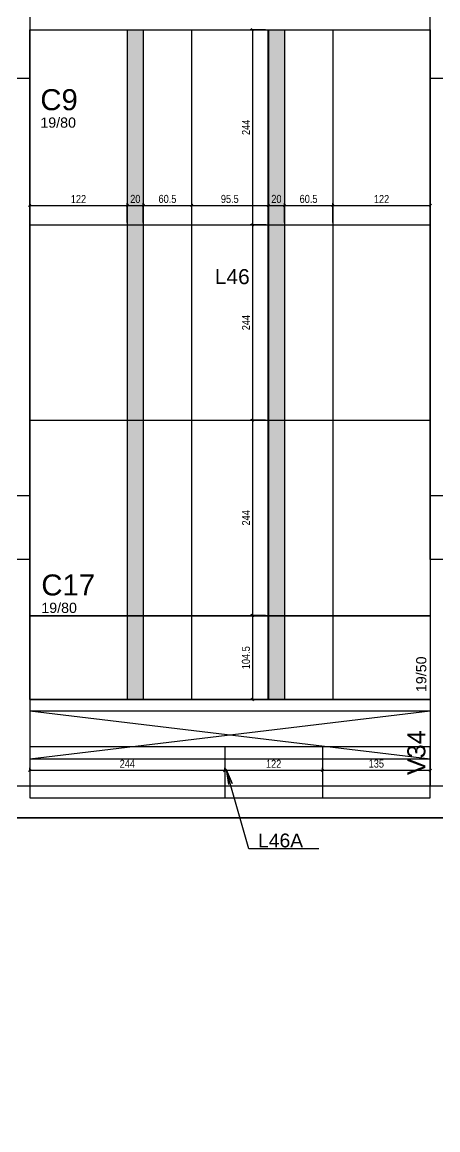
# Model space of a CAD drawing. Extents: x -9338 to -2786, y 930 to 5130.
# Drawn here: x -8457 to -7937, y 2336 to 3720 of the extents above; entities that cross this region are included whole.
import ezdxf

# ---------------------------------------------------------------- set-up
doc = ezdxf.new("R2010")
doc.units = 0
for name, color, linetype in [('1', 3, 'Continuous'), ('212', 3, 'Continuous'), ('213', 3, 'Continuous'), ('220', 5, 'Continuous'), ('221', 1, 'Continuous'), ('222', 6, 'Continuous'), ('226', 4, 'Continuous'), ('233', 6, 'Continuous'), ('249', 1, 'Continuous'), ('COTA', 2, 'Continuous'), ('Hachura', 7, 'Continuous'), ('Painéis', 200, 'Continuous')]:
    doc.layers.add(name, color=color, linetype=linetype)
doc.styles.add('COTA TECNICA-50', font='techl___.ttf', dxfattribs={"height": 10})
doc.styles.get("Standard").update_dxf_attribs({"font": 'arial.ttf'})
doc.dimstyles.new('COTA PAINEL-50', dxfattribs={"dimtxt": 10, "dimasz": 3, "dimexe": 3, "dimexo": 3, "dimgap": 3, "dimtad": 1, "dimdec": 1, "dimzin": 9, "dimdsep": 46, "dimtxsty": 'COTA TECNICA-50', "dimblk1": 'OBLIQUE', "dimblk2": 'OBLIQUE', "dimsah": 1, "dimcen": 0.9, "dimclrd": 4, "dimclre": 4, "dimclrt": 240, "dimadec": 1, "dimazin": 3, "dimtfac": 1, "dimtdec": 1, "dimtmove": 0, "dimatfit": 3, "dimfxl": 1, "dimtolj": 1, "dimtzin": 12, "dimarcsym": 0})

# ---------------------------------------------------------------- blocks, each defined once
blk = doc.blocks.new('_Oblique')
at = {"color": 0, "linetype": 'ByBlock', "lineweight": -2}
blk.add_line((-0.5, -0.5), (0.5, 0.5), dxfattribs=at)
blk = doc.blocks.new('*D44')
at = {"layer": 'COTA', "color": 4, "lineweight": -2, "transparency": 16777216}
for p, q in [((-8447.6, 3469.5), (-8447.6, 3493.9)), ((-8447.6, 3490.9), (-8325.5, 3490.9)), ((-8325.5, 3469.5), (-8325.5, 3493.9))]:
    blk.add_line(p, q, dxfattribs=at)
at = {"layer": 'Defpoints', "color": 0, "transparency": 16777216}
for p in [(-8325.5, 3490.9), (-8447.6, 3466.5), (-8325.5, 3466.5)]:
    blk.add_point(p, dxfattribs=at)
at = {"layer": 'COTA', "color": 4, "lineweight": -2, "transparency": 16777216, "xscale": 3, "yscale": 3, "zscale": 3, "rotation": 180}
blk.add_blockref('_Oblique', (-8447.6, 3490.9), dxfattribs=at)
at = {"layer": 'COTA', "color": 4, "lineweight": -2, "transparency": 16777216, "xscale": 3, "yscale": 3, "zscale": 3}
blk.add_blockref('_Oblique', (-8325.5, 3490.9), dxfattribs=at)
at = {"layer": 'COTA', "color": 240, "transparency": 16777216, "insert": (-8386.6, 3498.9), "char_height": 10, "attachment_point": 5, "style": 'COTA TECNICA-50'}
blk.add_mtext('\\A1;122', dxfattribs=at)
blk = doc.blocks.new('*D45')
at = {"layer": 'COTA', "color": 4, "lineweight": -2, "transparency": 16777216}
for p, q in [((-8245, 3469.5), (-8245, 3493.9)), ((-8245, 3490.9), (-8149.5, 3490.9)), ((-8149.5, 3469.5), (-8149.5, 3493.9))]:
    blk.add_line(p, q, dxfattribs=at)
at = {"layer": 'Defpoints', "color": 0, "transparency": 16777216}
for p in [(-8149.5, 3490.9), (-8245, 3466.5), (-8149.5, 3466.5)]:
    blk.add_point(p, dxfattribs=at)
at = {"layer": 'COTA', "color": 4, "lineweight": -2, "transparency": 16777216, "xscale": 3, "yscale": 3, "zscale": 3, "rotation": 180}
blk.add_blockref('_Oblique', (-8245, 3490.9), dxfattribs=at)
at = {"layer": 'COTA', "color": 4, "lineweight": -2, "transparency": 16777216, "xscale": 3, "yscale": 3, "zscale": 3}
blk.add_blockref('_Oblique', (-8149.5, 3490.9), dxfattribs=at)
at = {"layer": 'COTA', "color": 240, "transparency": 16777216, "insert": (-8197.3, 3499), "char_height": 10, "attachment_point": 5, "style": 'COTA TECNICA-50'}
blk.add_mtext('\\A1;95.5', dxfattribs=at)
blk = doc.blocks.new('*D46')
at = {"layer": 'COTA', "color": 4, "lineweight": -2, "transparency": 16777216}
for p, q in [((-8149, 3469.5), (-8149, 3493.9)), ((-8149, 3490.9), (-8129, 3490.9)), ((-8129, 3469.5), (-8129, 3493.9))]:
    blk.add_line(p, q, dxfattribs=at)
at = {"layer": 'Defpoints', "color": 0, "transparency": 16777216}
for p in [(-8129, 3490.9), (-8149, 3466.5), (-8129, 3466.5)]:
    blk.add_point(p, dxfattribs=at)
at = {"layer": 'COTA', "color": 4, "lineweight": -2, "transparency": 16777216, "xscale": 3, "yscale": 3, "zscale": 3, "rotation": 180}
blk.add_blockref('_Oblique', (-8149, 3490.9), dxfattribs=at)
at = {"layer": 'COTA', "color": 4, "lineweight": -2, "transparency": 16777216, "xscale": 3, "yscale": 3, "zscale": 3}
blk.add_blockref('_Oblique', (-8129, 3490.9), dxfattribs=at)
at = {"layer": 'COTA', "color": 240, "transparency": 16777216, "insert": (-8139, 3499), "char_height": 10, "attachment_point": 5, "style": 'COTA TECNICA-50'}
blk.add_mtext('\\A1;20', dxfattribs=at)
blk = doc.blocks.new('*D47')
at = {"layer": 'COTA', "color": 4, "lineweight": -2, "transparency": 16777216}
for p, q in [((-8129, 3469.5), (-8129, 3493.9)), ((-8129, 3490.9), (-8068.5, 3490.9)), ((-8068.5, 3469.5), (-8068.5, 3493.9))]:
    blk.add_line(p, q, dxfattribs=at)
at = {"layer": 'Defpoints', "color": 0, "transparency": 16777216}
for p in [(-8068.5, 3490.9), (-8129, 3466.5), (-8068.5, 3466.5)]:
    blk.add_point(p, dxfattribs=at)
at = {"layer": 'COTA', "color": 4, "lineweight": -2, "transparency": 16777216, "xscale": 3, "yscale": 3, "zscale": 3, "rotation": 180}
blk.add_blockref('_Oblique', (-8129, 3490.9), dxfattribs=at)
at = {"layer": 'COTA', "color": 4, "lineweight": -2, "transparency": 16777216, "xscale": 3, "yscale": 3, "zscale": 3}
blk.add_blockref('_Oblique', (-8068.5, 3490.9), dxfattribs=at)
at = {"layer": 'COTA', "color": 240, "transparency": 16777216, "insert": (-8098.8, 3499), "char_height": 10, "attachment_point": 5, "style": 'COTA TECNICA-50'}
blk.add_mtext('\\A1;60.5', dxfattribs=at)
blk = doc.blocks.new('*D48')
at = {"layer": 'COTA', "color": 4, "lineweight": -2, "transparency": 16777216}
for p, q in [((-8068.5, 3469.5), (-8068.5, 3493.9)), ((-8068.5, 3490.9), (-7946.5, 3490.9)), ((-7946.5, 3469.5), (-7946.5, 3493.9))]:
    blk.add_line(p, q, dxfattribs=at)
at = {"layer": 'Defpoints', "color": 0, "transparency": 16777216}
for p in [(-7946.5, 3490.9), (-8068.5, 3466.5), (-7946.5, 3466.5)]:
    blk.add_point(p, dxfattribs=at)
at = {"layer": 'COTA', "color": 4, "lineweight": -2, "transparency": 16777216, "xscale": 3, "yscale": 3, "zscale": 3, "rotation": 180}
blk.add_blockref('_Oblique', (-8068.5, 3490.9), dxfattribs=at)
at = {"layer": 'COTA', "color": 4, "lineweight": -2, "transparency": 16777216, "xscale": 3, "yscale": 3, "zscale": 3}
blk.add_blockref('_Oblique', (-7946.5, 3490.9), dxfattribs=at)
at = {"layer": 'COTA', "color": 240, "transparency": 16777216, "insert": (-8007.5, 3498.9), "char_height": 10, "attachment_point": 5, "style": 'COTA TECNICA-50'}
blk.add_mtext('\\A1;122', dxfattribs=at)
blk = doc.blocks.new('*D139')
at = {"layer": 'COTA', "color": 4, "lineweight": -2, "transparency": 16777216}
for p, q in [((-8447.5, 2785.5), (-8447.5, 2788.1)), ((-8447.5, 2785.1), (-8203.5, 2785.1)), ((-8203.5, 2785.5), (-8203.5, 2788.1))]:
    blk.add_line(p, q, dxfattribs=at)
at = {"layer": 'Defpoints', "color": 0, "transparency": 16777216}
for p in [(-8203.5, 2785.1), (-8447.5, 2782.5), (-8203.5, 2782.5)]:
    blk.add_point(p, dxfattribs=at)
at = {"layer": 'COTA', "color": 4, "lineweight": -2, "transparency": 16777216, "xscale": 3, "yscale": 3, "zscale": 3, "rotation": 180}
blk.add_blockref('_Oblique', (-8447.5, 2785.1), dxfattribs=at)
at = {"layer": 'COTA', "color": 4, "lineweight": -2, "transparency": 16777216, "xscale": 3, "yscale": 3, "zscale": 3}
blk.add_blockref('_Oblique', (-8203.5, 2785.1), dxfattribs=at)
at = {"layer": 'COTA', "color": 240, "transparency": 16777216, "insert": (-8325.5, 2793.1), "char_height": 10, "attachment_point": 5, "style": 'COTA TECNICA-50'}
blk.add_mtext('\\A1;244', dxfattribs=at)
blk = doc.blocks.new('*D140')
at = {"layer": 'COTA', "color": 4, "lineweight": -2, "transparency": 16777216}
for p, q in [((-8203.5, 2785.5), (-8203.5, 2788.1)), ((-8203.5, 2785.1), (-8081.5, 2785.1)), ((-8081.5, 2785.5), (-8081.5, 2788.1))]:
    blk.add_line(p, q, dxfattribs=at)
at = {"layer": 'Defpoints', "color": 0, "transparency": 16777216}
for p in [(-8081.5, 2785.1), (-8203.5, 2782.5), (-8081.5, 2782.5)]:
    blk.add_point(p, dxfattribs=at)
at = {"layer": 'COTA', "color": 4, "lineweight": -2, "transparency": 16777216, "xscale": 3, "yscale": 3, "zscale": 3, "rotation": 180}
blk.add_blockref('_Oblique', (-8203.5, 2785.1), dxfattribs=at)
at = {"layer": 'COTA', "color": 4, "lineweight": -2, "transparency": 16777216, "xscale": 3, "yscale": 3, "zscale": 3}
blk.add_blockref('_Oblique', (-8081.5, 2785.1), dxfattribs=at)
at = {"layer": 'COTA', "color": 240, "transparency": 16777216, "insert": (-8142.5, 2793.1), "char_height": 10, "attachment_point": 5, "style": 'COTA TECNICA-50'}
blk.add_mtext('\\A1;122', dxfattribs=at)
blk = doc.blocks.new('*D141')
at = {"layer": 'COTA', "color": 4, "lineweight": -2, "transparency": 16777216}
for p, q in [((-8081.5, 2785.5), (-8081.5, 2788.1)), ((-8081.5, 2785.1), (-7946.5, 2785.1)), ((-7946.5, 2785.5), (-7946.5, 2788.1))]:
    blk.add_line(p, q, dxfattribs=at)
at = {"layer": 'Defpoints', "color": 0, "transparency": 16777216}
for p in [(-7946.5, 2785.1), (-8081.5, 2782.5), (-7946.5, 2782.5)]:
    blk.add_point(p, dxfattribs=at)
at = {"layer": 'COTA', "color": 4, "lineweight": -2, "transparency": 16777216, "xscale": 3, "yscale": 3, "zscale": 3, "rotation": 180}
blk.add_blockref('_Oblique', (-8081.5, 2785.1), dxfattribs=at)
at = {"layer": 'COTA', "color": 4, "lineweight": -2, "transparency": 16777216, "xscale": 3, "yscale": 3, "zscale": 3}
blk.add_blockref('_Oblique', (-7946.5, 2785.1), dxfattribs=at)
at = {"layer": 'COTA', "color": 240, "transparency": 16777216, "insert": (-8014, 2793.3), "char_height": 10, "attachment_point": 5, "style": 'COTA TECNICA-50'}
blk.add_mtext('\\A1;135', dxfattribs=at)
blk = doc.blocks.new('*D146')
at = {"layer": 'COTA', "color": 4, "lineweight": -2, "transparency": 16777216}
for p, q in [((-8305.5, 3469.5), (-8305.5, 3493.9)), ((-8305.5, 3490.9), (-8245, 3490.9)), ((-8245, 3469.5), (-8245, 3493.9))]:
    blk.add_line(p, q, dxfattribs=at)
at = {"layer": 'Defpoints', "color": 0, "transparency": 16777216}
for p in [(-8245, 3490.9), (-8305.5, 3466.5), (-8245, 3466.5)]:
    blk.add_point(p, dxfattribs=at)
at = {"layer": 'COTA', "color": 4, "lineweight": -2, "transparency": 16777216, "xscale": 3, "yscale": 3, "zscale": 3, "rotation": 180}
blk.add_blockref('_Oblique', (-8305.5, 3490.9), dxfattribs=at)
at = {"layer": 'COTA', "color": 4, "lineweight": -2, "transparency": 16777216, "xscale": 3, "yscale": 3, "zscale": 3}
blk.add_blockref('_Oblique', (-8245, 3490.9), dxfattribs=at)
at = {"layer": 'COTA', "color": 240, "transparency": 16777216, "insert": (-8275.3, 3499), "char_height": 10, "attachment_point": 5, "style": 'COTA TECNICA-50'}
blk.add_mtext('\\A1;60.5', dxfattribs=at)
blk = doc.blocks.new('*D147')
at = {"layer": 'COTA', "color": 4, "lineweight": -2, "transparency": 16777216}
for p, q in [((-8325.5, 3469.5), (-8325.5, 3493.9)), ((-8325.5, 3490.9), (-8305.5, 3490.9)), ((-8305.5, 3469.5), (-8305.5, 3493.9))]:
    blk.add_line(p, q, dxfattribs=at)
at = {"layer": 'Defpoints', "color": 0, "transparency": 16777216}
for p in [(-8305.5, 3490.9), (-8325.5, 3466.5), (-8305.5, 3466.5)]:
    blk.add_point(p, dxfattribs=at)
at = {"layer": 'COTA', "color": 4, "lineweight": -2, "transparency": 16777216, "xscale": 3, "yscale": 3, "zscale": 3, "rotation": 180}
blk.add_blockref('_Oblique', (-8325.5, 3490.9), dxfattribs=at)
at = {"layer": 'COTA', "color": 4, "lineweight": -2, "transparency": 16777216, "xscale": 3, "yscale": 3, "zscale": 3}
blk.add_blockref('_Oblique', (-8305.5, 3490.9), dxfattribs=at)
at = {"layer": 'COTA', "color": 240, "transparency": 16777216, "insert": (-8315.5, 3499), "char_height": 10, "attachment_point": 5, "style": 'COTA TECNICA-50'}
blk.add_mtext('\\A1;20', dxfattribs=at)
blk = doc.blocks.new('*D150')
at = {"layer": 'COTA', "color": 4, "lineweight": -2, "transparency": 16777216}
for p, q in [((-8152.5, 3710.5), (-8172, 3710.5)), ((-8169, 3710.5), (-8169, 3466.5)), ((-8152, 3466.5), (-8172, 3466.5))]:
    blk.add_line(p, q, dxfattribs=at)
at = {"layer": 'Defpoints', "color": 0, "transparency": 16777216}
for p in [(-8149.5, 3710.5), (-8169, 3466.5), (-8149, 3466.5)]:
    blk.add_point(p, dxfattribs=at)
at = {"layer": 'COTA', "color": 4, "lineweight": -2, "transparency": 16777216, "xscale": 3, "yscale": 3, "zscale": 3}
for p, rotation in [((-8169, 3710.5), 90), ((-8169, 3466.5), 270)]:
    blk.add_blockref('_Oblique', p, dxfattribs=dict(at, rotation=rotation))
at = {"layer": 'COTA', "color": 240, "transparency": 16777216, "insert": (-8177, 3588.5), "char_height": 10, "attachment_point": 5, "rotation": 90, "style": 'COTA TECNICA-50'}
blk.add_mtext('\\A1;244', dxfattribs=at)
blk = doc.blocks.new('*D151')
at = {"layer": 'COTA', "color": 4, "lineweight": -2, "transparency": 16777216}
for p, q in [((-8152.5, 3466.5), (-8172, 3466.5)), ((-8169, 3466.5), (-8169, 3222.5)), ((-8152.5, 3222.5), (-8172, 3222.5))]:
    blk.add_line(p, q, dxfattribs=at)
at = {"layer": 'Defpoints', "color": 0, "transparency": 16777216}
for p in [(-8149.5, 3466.5), (-8169, 3222.5), (-8149.5, 3222.5)]:
    blk.add_point(p, dxfattribs=at)
at = {"layer": 'COTA', "color": 4, "lineweight": -2, "transparency": 16777216, "xscale": 3, "yscale": 3, "zscale": 3}
for p, rotation in [((-8169, 3466.5), 90), ((-8169, 3222.5), 270)]:
    blk.add_blockref('_Oblique', p, dxfattribs=dict(at, rotation=rotation))
at = {"layer": 'COTA', "color": 240, "transparency": 16777216, "insert": (-8177, 3344.5), "char_height": 10, "attachment_point": 5, "rotation": 90, "style": 'COTA TECNICA-50'}
blk.add_mtext('\\A1;244', dxfattribs=at)
blk = doc.blocks.new('*D152')
at = {"layer": 'COTA', "color": 4, "lineweight": -2, "transparency": 16777216}
for p, q in [((-8152.5, 3222.5), (-8172, 3222.5)), ((-8169, 3222.5), (-8169, 2978.5)), ((-8152.5, 2978.5), (-8172, 2978.5))]:
    blk.add_line(p, q, dxfattribs=at)
at = {"layer": 'Defpoints', "color": 0, "transparency": 16777216}
for p in [(-8149.5, 3222.5), (-8169, 2978.5), (-8149.5, 2978.5)]:
    blk.add_point(p, dxfattribs=at)
at = {"layer": 'COTA', "color": 4, "lineweight": -2, "transparency": 16777216, "xscale": 3, "yscale": 3, "zscale": 3}
for p, rotation in [((-8169, 3222.5), 90), ((-8169, 2978.5), 270)]:
    blk.add_blockref('_Oblique', p, dxfattribs=dict(at, rotation=rotation))
at = {"layer": 'COTA', "color": 240, "transparency": 16777216, "insert": (-8177, 3100.5), "char_height": 10, "attachment_point": 5, "rotation": 90, "style": 'COTA TECNICA-50'}
blk.add_mtext('\\A1;244', dxfattribs=at)
blk = doc.blocks.new('*D153')
at = {"layer": 'COTA', "color": 4, "lineweight": -2, "transparency": 16777216}
for p, q in [((-8152.5, 2978), (-8172, 2978)), ((-8169, 2978), (-8169, 2873.5)), ((-8152.5, 2873.5), (-8172, 2873.5))]:
    blk.add_line(p, q, dxfattribs=at)
at = {"layer": 'Defpoints', "color": 0, "transparency": 16777216}
for p in [(-8149.5, 2978), (-8169, 2873.5), (-8149.5, 2873.5)]:
    blk.add_point(p, dxfattribs=at)
at = {"layer": 'COTA', "color": 4, "lineweight": -2, "transparency": 16777216, "xscale": 3, "yscale": 3, "zscale": 3}
for p, rotation in [((-8169, 2978), 90), ((-8169, 2873.5), 270)]:
    blk.add_blockref('_Oblique', p, dxfattribs=dict(at, rotation=rotation))
at = {"layer": 'COTA', "color": 240, "transparency": 16777216, "insert": (-8177.1, 2925.7), "char_height": 10, "attachment_point": 5, "rotation": 90, "style": 'COTA TECNICA-50'}
blk.add_mtext('\\A1;104.5', dxfattribs=at)

msp = doc.modelspace()

# ---------------------------------------------------------------- hatches: boundary and pattern name
at = {"layer": 'Hachura', "true_color": 0x939598}
h = msp.add_hatch(color=252, dxfattribs=at)
h.dxf.hatch_style = 1
h.paths.add_polyline_path([(-8305.55, 3710.48), (-8325.55, 3710.48), (-8325.55, 3466.48), (-8305.55, 3466.48)])
h.paths.add_polyline_path([(-8129.05, 3710.48), (-8149.05, 3710.48), (-8149.05, 3466.48), (-8129.05, 3466.48)])
h.paths.add_polyline_path([(-8129.05, 3466.48), (-8149.05, 3466.48), (-8149.05, 2873.48), (-8129.05, 2873.48)])
h.paths.add_polyline_path([(-8305.55, 3466.48), (-8325.55, 3466.48), (-8325.55, 2873.48), (-8305.55, 2873.48)])

# ---------------------------------------------------------------- linework, layer by layer
at = {"layer": '1'}
for p, q in [((-8447.58, 3710.48), (-7946.55, 3710.48)), ((-8447.55, 3649.48), (-8447.55, 3128.48)), ((-7946.55, 3128.48), (-7946.55, 3649.48)), ((-8447.55, 3048.48), (-8447.55, 2765.44)), ((-7946.55, 3048.48), (-7946.55, 2765.44)), ((-8447.55, 2873.48), (-7946.55, 2873.48)), ((-8447.55, 2859.48), (-7946.55, 2859.48)), ((-8447.55, 2799.48), (-7946.55, 2799.48))]:
    msp.add_line(p, q, dxfattribs=at)
at = {"layer": '220'}
for p, q in [((-8990.81, 2765.44), (-5526.03, 2765.44)), ((-9034.7, 2725.44), (-5526.03, 2725.44))]:
    msp.add_line(p, q, dxfattribs=at)
for points in [[(-4250.02, 2746.44), (-4395.06, 2746.44), (-4395.03, 2057.44), (-4666.03, 2057.44), (-4666.03, 1457.44), (-5431.03, 1457.44), (-5431.03, 2305.44), (-5566.03, 2305.44), (-5566.03, 2725.44), (-9034.7, 2725.44), (-9039.21, 4385.87)], [(-8999.21, 4385.98), (-8994.81, 2765.44), (-5526.03, 2765.44), (-5526.03, 2345.44), (-5391.03, 2345.44), (-5391.03, 1497.44), (-5281.82, 1497.44)]]:
    msp.add_lwpolyline(points, dxfattribs=at)
at = {"layer": '221'}
for p, q in [((-8447.55, 2859.48), (-7946.55, 2799.48)), ((-8447.55, 2799.48), (-7946.55, 2859.48))]:
    msp.add_line(p, q, dxfattribs=at)
at = {"layer": '222'}
for points in [[(-8466.55, 3649.48), (-8466.55, 3729.48), (-8447.55, 3729.48), (-8447.55, 3649.48), (-8466.55, 3649.48)], [(-7946.55, 3649.48), (-7946.55, 3729.48), (-7927.55, 3729.48), (-7927.55, 3649.48), (-7946.55, 3649.48)], [(-8466.55, 3048.48), (-8466.55, 3128.48), (-8447.55, 3128.48), (-8447.55, 3048.48), (-8466.55, 3048.48)], [(-7946.55, 3048.48), (-7946.55, 3128.48), (-7927.55, 3128.48), (-7927.55, 3048.48), (-7946.55, 3048.48)]]:
    msp.add_lwpolyline(points, dxfattribs=at)
at = {"layer": '249'}
msp.add_lwpolyline([(-8085.89, 2686.68), (-8173.56, 2686.68), (-8201.81, 2785.9), (-8194.37, 2768.7), (-8201.81, 2785.9), (-8199.08, 2767.36)], dxfattribs=at)
at = {"layer": 'Painéis'}
for p, q in [((-8447.55, 3710.48), (-8447.55, 2873.48)), ((-8325.55, 3710.48), (-8325.55, 2873.48)), ((-8305.55, 3710.48), (-8305.55, 2873.48)), ((-8245.05, 3710.48), (-8245.05, 2873.48)), ((-8149.55, 3710.48), (-8149.55, 2873.48)), ((-8149.05, 3710.48), (-8149.05, 2873.48)), ((-8129.05, 3710.48), (-8129.05, 2873.48)), ((-8068.55, 3710.48), (-8068.55, 2873.48)), ((-8447.58, 3466.48), (-7946.55, 3466.48)), ((-8447.58, 3222.48), (-7946.55, 3222.48)), ((-8447.58, 2978.48), (-7946.55, 2978.48)), ((-8447.58, 2977.98), (-7946.55, 2977.98)), ((-8203.55, 2814.48), (-8203.55, 2750.44)), ((-8081.55, 2814.48), (-8081.55, 2750.94))]:
    msp.add_line(p, q, dxfattribs=at)
for points in [[(-8447.55, 3710.48), (-7946.55, 3710.48), (-7946.55, 2873.48), (-8447.55, 2873.48)], [(-8447.55, 2750.44), (-7946.55, 2750.44), (-7946.55, 2814.48), (-8447.55, 2814.48)]]:
    msp.add_lwpolyline(points, close=True, dxfattribs=at)

# ---------------------------------------------------------------- texts
at = {"layer": '212'}
msp.add_text('19/50', height=12.75, rotation=90, dxfattribs=at).set_placement((-7951.45, 2882.71))
at = {"layer": '213'}
for p in [(-8434.28, 3588.07), (-8433.07, 2981.63)]:
    msp.add_text('19/80', height=12.75, dxfattribs=at).set_placement(p)
at = {"layer": '220'}
for s, p in [('C9', (-8434.28, 3609.94)), ('C17', (-8433.07, 3003.49))]:
    msp.add_text(s, height=26.25, dxfattribs=at).set_placement(p)
at = {"layer": '226'}
for s, height, p in [('L46', 18.75, (-8216.09, 3392.55)), ('L46A', 17.25, (-8161.92, 2688.66))]:
    msp.add_text(s, height=height, dxfattribs=at).set_placement(p)
at = {"layer": '233'}
msp.add_text('V34', height=22.5, rotation=90, dxfattribs=at).set_placement((-7952.72, 2779.01))

# ---------------------------------------------------------------- dimensions: what is measured, and where the dimension line sits
at = {"layer": 'COTA', "color": 252, "true_color": 0x939598}
for base, p1, p2, picture, middle in [((-8168.96, 3466.48), (-8149.55, 3710.48), (-8149.05, 3466.48), '*D150', (-8177.04, 3588.48)), ((-8168.96, 3222.48), (-8149.55, 3466.48), (-8149.55, 3222.48), '*D151', (-8177.04, 3344.48)), ((-8168.96, 2978.48), (-8149.55, 3222.48), (-8149.55, 2978.48), '*D152', (-8177.04, 3100.48)), ((-8168.96, 2873.48), (-8149.55, 2977.98), (-8149.55, 2873.48), '*D153', (-8177.07, 2925.73))]:
    dim = msp.add_linear_dim(base=base, p1=p1, p2=p2, angle=90, dimstyle='COTA PAINEL-50', dxfattribs=at)
    dim.commit()
    dim.dimension.update_dxf_attribs({"geometry": picture, "text_midpoint": middle})
at = {"layer": 'COTA'}
for base, p1, p2, picture, middle in [((-8325.55, 3490.87), (-8447.58, 3466.48), (-8325.55, 3466.48), '*D44', (-8386.56, 3498.93)), ((-8149.55, 3490.87), (-8245.05, 3466.48), (-8149.55, 3466.48), '*D45', (-8197.3, 3499.01)), ((-8068.55, 3490.87), (-8129.05, 3466.48), (-8068.55, 3466.48), '*D47', (-8098.8, 3498.98)), ((-7946.55, 3490.87), (-8068.55, 3466.48), (-7946.55, 3466.48), '*D48', (-8007.55, 3498.93)), ((-8203.55, 2785.07), (-8447.55, 2782.46), (-8203.55, 2782.46), '*D139', (-8325.55, 2793.15)), ((-8081.55, 2785.07), (-8203.55, 2782.46), (-8081.55, 2782.46), '*D140', (-8142.55, 2793.13)), ((-7946.55, 2785.07), (-8081.55, 2782.46), (-7946.55, 2782.46), '*D141', (-8014.05, 2793.29))]:
    dim = msp.add_linear_dim(base=base, p1=p1, p2=p2, dimstyle='COTA PAINEL-50', dxfattribs=at)
    dim.commit()
    dim.dimension.update_dxf_attribs({"geometry": picture, "text_midpoint": middle})
at = {"layer": 'COTA', "color": 252, "true_color": 0x939598}
dim = msp.add_linear_dim(base=(-8305.55, 3490.87), p1=(-8325.55, 3466.48), p2=(-8305.55, 3466.48), dimstyle='COTA PAINEL-50', dxfattribs=at)
dim.commit()
dim.dimension.update_dxf_attribs({"geometry": '*D147', "text_midpoint": (-8315.55, 3490.87), "dimtype": 160})
dim = msp.add_linear_dim(base=(-8245.05, 3490.87), p1=(-8305.55, 3466.48), p2=(-8245.05, 3466.48), dimstyle='COTA PAINEL-50', dxfattribs=at)
dim.commit()
dim.dimension.update_dxf_attribs({"geometry": '*D146', "text_midpoint": (-8275.3, 3498.98)})
at = {"layer": 'COTA'}
dim = msp.add_linear_dim(base=(-8129.05, 3490.87), p1=(-8149.05, 3466.48), p2=(-8129.05, 3466.48), dimstyle='COTA PAINEL-50', dxfattribs=at)
dim.commit()
dim.dimension.update_dxf_attribs({"geometry": '*D46', "text_midpoint": (-8139.05, 3490.87), "dimtype": 160})

doc.saveas('drawing.dxf')
